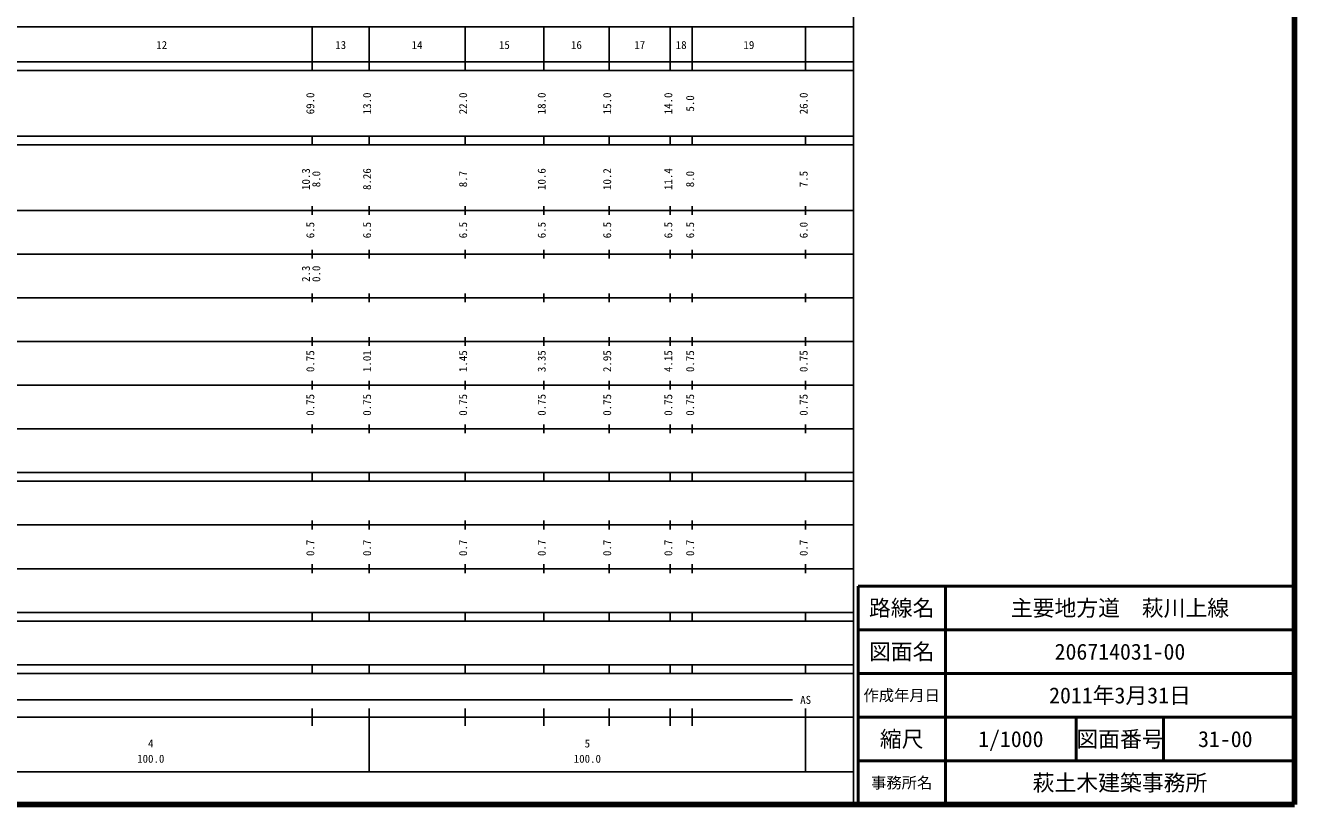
# Model space of a CAD drawing. Units: millimetres on the paper, enlarged 1000 times. Extents: x 40000 to 680000, y 20000 to 380000.
# Drawn here: x 389282 to 680000, y 20000 to 198357 of the extents above; entities that cross this region are included whole.
import ezdxf
from ezdxf.enums import TextEntityAlignment as Align

# ---------------------------------------------------------------- set-up
doc = ezdxf.new("R2010")
doc.units = ezdxf.units.MM
doc.header["$LTSCALE"] = 1000
for name, color, linetype, lineweight in [('M-TTL', 2, 'Continuous', 140), ('M-TTL-BAND', 7, 'Continuous', 25), ('M-TTL-FRAM', 2, 'Continuous', 50), ('M-TTL-LINE', 7, 'Continuous', 50)]:
    doc.layers.add(name, color=color, linetype=linetype, lineweight=lineweight)
doc.layers.add('M-TTL-TXT', color=7, linetype='Continuous')
doc.styles.add('ＭＳ ゴシック', font='')
doc.styles.get('ＭＳ ゴシック').set_extended_font_data('MS Gothic')

msp = doc.modelspace()

# ---------------------------------------------------------------- linework, layer by layer
at = {"layer": 'M-TTL'}
for p, q in [((680000, 20000), (680000, 380000)), ((40000, 20000), (680000, 20000))]:
    msp.add_line(p, q, dxfattribs=at)
at = {"layer": 'M-TTL-BAND'}
for p, q in [((579000, 20000), (579000, 370000)), ((68000, 198000), (579000, 198000)), ((455000, 188000), (455000, 198000)), ((468000, 188000), (468000, 198000)), ((490000, 188000), (490000, 198000)), ((508000, 188000), (508000, 198000)), ((523000, 188000), (523000, 198000)), ((537000, 188000), (537000, 198000)), ((542000, 188000), (542000, 198000)), ((568000, 188000), (568000, 198000)), ((40000, 190000), (579000, 190000)), ((40000, 188000), (579000, 188000)), ((40000, 173000), (579000, 173000)), ((455000, 171000), (455000, 173000)), ((468000, 171000), (468000, 173000)), ((490000, 171000), (490000, 173000)), ((508000, 171000), (508000, 173000)), ((523000, 171000), (523000, 173000)), ((537000, 171000), (537000, 173000)), ((542000, 171000), (542000, 173000)), ((568000, 171000), (568000, 173000)), ((40000, 171000), (579000, 171000)), ((455000, 155000), (455000, 157000)), ((468000, 155000), (468000, 157000)), ((490000, 155000), (490000, 157000)), ((508000, 155000), (508000, 157000)), ((523000, 155000), (523000, 157000)), ((537000, 155000), (537000, 157000)), ((542000, 155000), (542000, 157000)), ((568000, 155000), (568000, 157000)), ((40000, 156000), (579000, 156000)), ((46000, 146000), (579000, 146000)), ((455000, 145000), (455000, 147000)), ((468000, 145000), (468000, 147000)), ((490000, 145000), (490000, 147000)), ((508000, 145000), (508000, 147000)), ((523000, 145000), (523000, 147000)), ((537000, 145000), (537000, 147000)), ((542000, 145000), (542000, 147000)), ((568000, 145000), (568000, 147000)), ((455000, 135000), (455000, 137000)), ((468000, 135000), (468000, 137000)), ((490000, 135000), (490000, 137000)), ((508000, 135000), (508000, 137000)), ((523000, 135000), (523000, 137000)), ((537000, 135000), (537000, 137000)), ((542000, 135000), (542000, 137000)), ((568000, 135000), (568000, 137000)), ((52000, 136000), (579000, 136000)), ((46000, 126000), (579000, 126000)), ((455000, 125000), (455000, 127000)), ((468000, 125000), (468000, 127000)), ((490000, 125000), (490000, 127000)), ((508000, 125000), (508000, 127000)), ((523000, 125000), (523000, 127000)), ((537000, 125000), (537000, 127000)), ((542000, 125000), (542000, 127000)), ((568000, 125000), (568000, 127000)), ((455000, 115000), (455000, 117000)), ((468000, 115000), (468000, 117000)), ((490000, 115000), (490000, 117000)), ((508000, 115000), (508000, 117000)), ((523000, 115000), (523000, 117000)), ((537000, 115000), (537000, 117000)), ((542000, 115000), (542000, 117000)), ((568000, 115000), (568000, 117000)), ((52000, 116000), (579000, 116000)), ((46000, 106000), (579000, 106000)), ((455000, 105000), (455000, 107000)), ((468000, 105000), (468000, 107000)), ((490000, 105000), (490000, 107000)), ((508000, 105000), (508000, 107000)), ((523000, 105000), (523000, 107000)), ((537000, 105000), (537000, 107000)), ((542000, 105000), (542000, 107000)), ((568000, 105000), (568000, 107000)), ((40000, 96000), (579000, 96000)), ((455000, 94000), (455000, 96000)), ((468000, 94000), (468000, 96000)), ((490000, 94000), (490000, 96000)), ((508000, 94000), (508000, 96000)), ((523000, 94000), (523000, 96000)), ((537000, 94000), (537000, 96000)), ((542000, 94000), (542000, 96000)), ((568000, 94000), (568000, 96000)), ((40000, 94000), (579000, 94000)), ((455000, 83000), (455000, 85000)), ((468000, 83000), (468000, 85000)), ((490000, 83000), (490000, 85000)), ((508000, 83000), (508000, 85000)), ((523000, 83000), (523000, 85000)), ((537000, 83000), (537000, 85000)), ((542000, 83000), (542000, 85000)), ((568000, 83000), (568000, 85000)), ((49000, 84000), (579000, 84000)), ((40000, 74000), (579000, 74000)), ((455000, 73000), (455000, 75000)), ((468000, 73000), (468000, 75000)), ((490000, 73000), (490000, 75000)), ((508000, 73000), (508000, 75000)), ((523000, 73000), (523000, 75000)), ((537000, 73000), (537000, 75000)), ((542000, 73000), (542000, 75000)), ((568000, 73000), (568000, 75000)), ((40000, 64000), (579000, 64000)), ((455000, 62000), (455000, 64000)), ((468000, 62000), (468000, 64000)), ((490000, 62000), (490000, 64000)), ((508000, 62000), (508000, 64000)), ((523000, 62000), (523000, 64000)), ((537000, 62000), (537000, 64000)), ((542000, 62000), (542000, 64000)), ((568000, 62000), (568000, 64000)), ((40000, 62000), (579000, 62000)), ((40000, 52000), (579000, 52000)), ((40000, 50000), (579000, 50000)), ((455000, 50000), (455000, 52000)), ((468000, 50000), (468000, 52000)), ((490000, 50000), (490000, 52000)), ((508000, 50000), (508000, 52000)), ((523000, 50000), (523000, 52000)), ((537000, 50000), (537000, 52000)), ((542000, 50000), (542000, 52000)), ((568000, 50000), (568000, 52000)), ((71000, 44000), (565000, 44000)), ((455000, 38000), (455000, 42000)), ((468000, 27500), (468000, 42000)), ((490000, 38000), (490000, 42000)), ((508000, 38000), (508000, 42000)), ((523000, 38000), (523000, 42000)), ((537000, 38000), (537000, 42000)), ((542000, 38000), (542000, 42000)), ((568000, 27500), (568000, 42000)), ((40000, 40000), (579000, 40000)), ((68000, 27500), (579000, 27500))]:
    msp.add_line(p, q, dxfattribs=at)
at = {"layer": 'M-TTL-FRAM'}
for p, q in [((680000, 70000), (580000, 70000)), ((580000, 70000), (580000, 20000))]:
    msp.add_line(p, q, dxfattribs=at)
at = {"layer": 'M-TTL-LINE'}
for p, q in [((600000, 70000), (600000, 20000)), ((680000, 60000), (580000, 60000)), ((680000, 50000), (580000, 50000)), ((680000, 40000), (580000, 40000)), ((630000, 40000), (630000, 30000)), ((650000, 40000), (650000, 30000)), ((680000, 30000), (580000, 30000))]:
    msp.add_line(p, q, dxfattribs=at)

# ---------------------------------------------------------------- texts
at = {"layer": 'M-TTL-BAND', "style": 'ＭＳ ゴシック'}
for s, p in [('12', (420500, 192405)), ('13', (461500, 192405)), ('14', (479000, 192405)), ('15', (499000, 192405)), ('16', (515500, 192405)), ('17', (530000, 192405)), ('18', (539500, 192405)), ('19', (555000, 192405)), ('AS', (568000, 42500)), ('4', (418000, 32523)), ('5', (518000, 32523)), ('100.0', (418000, 29033)), ('100.0', (518000, 29033))]:
    msp.add_text(s, height=1833, dxfattribs=at).set_placement(p, align=Align.BOTTOM_CENTER)
for s, p in [('69.0', (456000, 180500)), ('13.0', (469000, 180500)), ('22.0', (491000, 180500)), ('18.0', (509000, 180500)), ('15.0', (524000, 180500)), ('14.0', (538000, 180500)), ('5.0', (543000, 180500)), ('26.0', (569000, 180500)), ('10.3', (455000, 163174)), ('8.0', (457370, 163174)), ('8.26', (469000, 163174)), ('8.7', (491000, 163174)), ('10.6', (509000, 163174)), ('10.2', (524000, 163174)), ('11.4', (538000, 163174)), ('8.0', (543000, 163174)), ('7.5', (569000, 163174)), ('6.5', (456000, 151500)), ('6.5', (469000, 151500)), ('6.5', (491000, 151500)), ('6.5', (509000, 151500)), ('6.5', (524000, 151500)), ('6.5', (538000, 151500)), ('6.5', (543000, 151500)), ('6.0', (569000, 151500)), ('2.3', (455000, 141500)), ('0.0', (457370, 141500)), ('0.75', (456000, 121500)), ('1.01', (469000, 121500)), ('1.45', (491000, 121500)), ('3.35', (509000, 121500)), ('2.95', (524000, 121500)), ('4.15', (538000, 121500)), ('0.75', (543000, 121500)), ('0.75', (569000, 121500)), ('0.75', (456000, 111500)), ('0.75', (469000, 111500)), ('0.75', (491000, 111500)), ('0.75', (509000, 111500)), ('0.75', (524000, 111500)), ('0.75', (538000, 111500)), ('0.75', (543000, 111500)), ('0.75', (569000, 111500)), ('0.7', (456000, 78764)), ('0.7', (469000, 78764)), ('0.7', (491000, 78764)), ('0.7', (509000, 78764)), ('0.7', (524000, 78764)), ('0.7', (538000, 78764)), ('0.7', (543000, 78764)), ('0.7', (569000, 78764))]:
    msp.add_text(s, height=1833, rotation=90, dxfattribs=at).set_placement(p, align=Align.BOTTOM_CENTER)
at = {"layer": 'M-TTL-TXT', "style": 'ＭＳ ゴシック'}
for s, height, p in [('路線名', 3666, (590000, 65000)), ('路線名', 3666, (590000, 65000)), ('主要地方道\u3000萩川上線', 3666, (640000, 65000)), ('図面名', 3666, (590000, 55000)), ('図面名', 3666, (590000, 55000)), ('206714031-00', 3666, (640000, 55000)), ('作成年月日', 2566, (590000, 45000)), ('作成年月日', 2566, (590000, 45000)), ('2011年3月31日', 3666, (640000, 45000)), ('縮尺', 3666, (590000, 35000)), ('縮尺', 3666, (590000, 35000)), ('1/1000', 3666, (615000, 35000)), ('図面番号', 3666, (640000, 35000)), ('図面番号', 3666, (640000, 35000)), ('31-00', 3666, (664125, 35000)), ('事務所名', 2566, (590000, 25000)), ('事務所名', 2566, (590000, 25000)), ('萩土木建築事務所', 3666, (640000, 25000))]:
    msp.add_text(s, height=height, dxfattribs=at).set_placement(p, align=Align.MIDDLE_CENTER)

doc.saveas('drawing.dxf')
